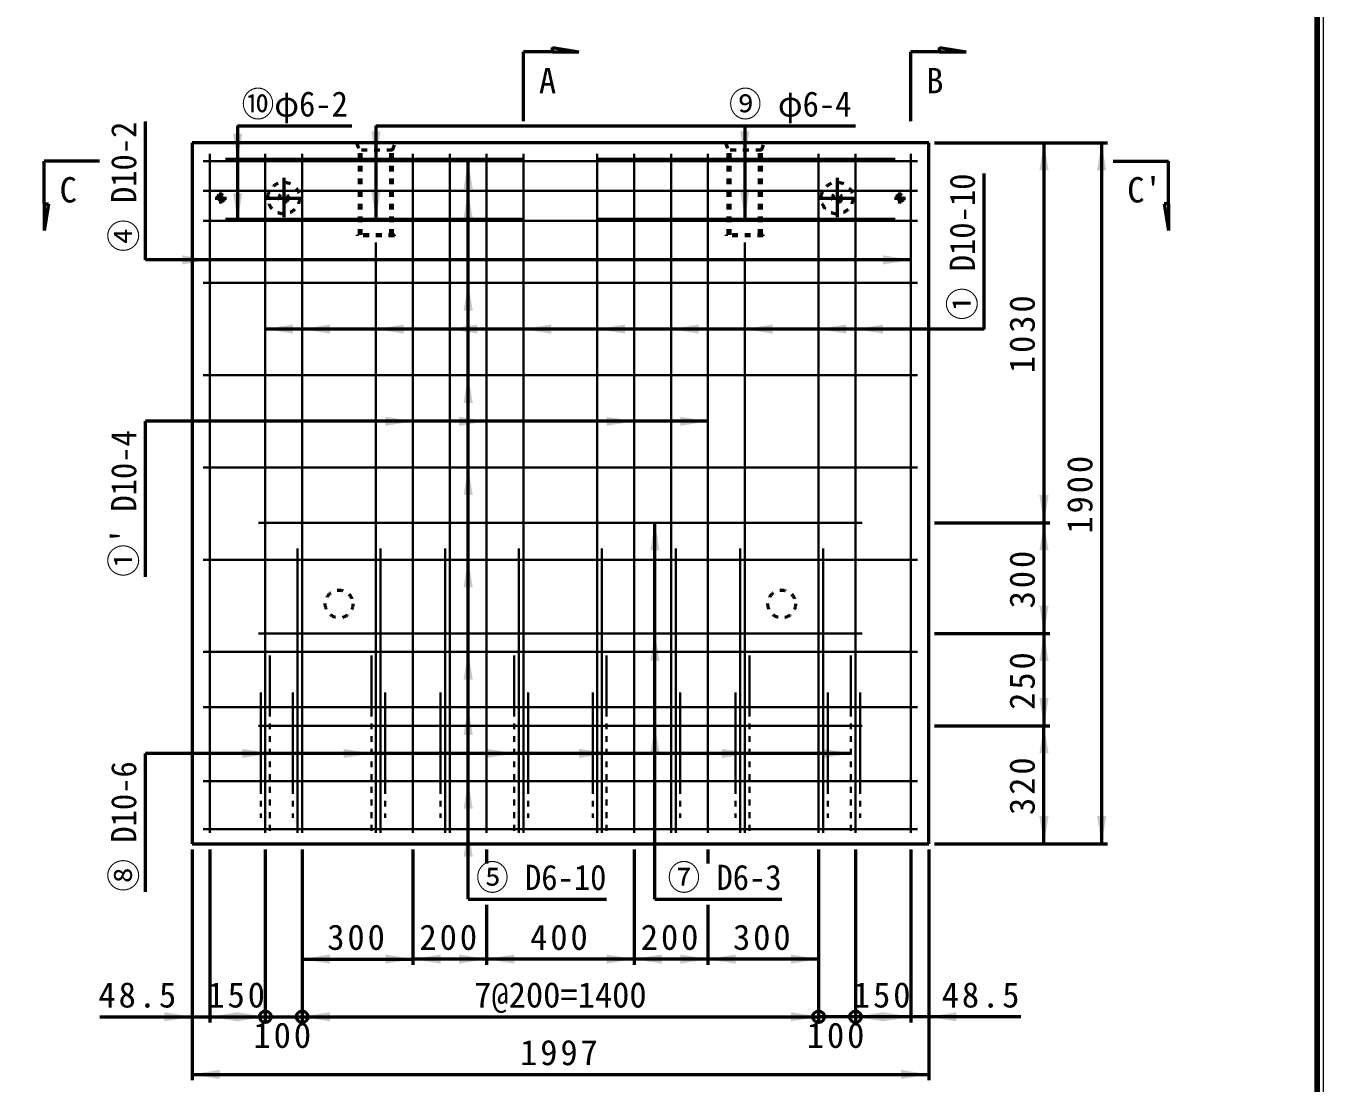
# Model space of a CAD drawing. Units: millimetres, scale not verified. Extents: x 100 to 4105, y 100 to 2870.
# Drawn here: x 2980 to 4105, y 706 to 1623 of the extents above; entities that cross this region are included whole.
import ezdxf
from ezdxf.enums import TextEntityAlignment as Align

# ---------------------------------------------------------------- set-up
doc = ezdxf.new("R2010")
doc.units = ezdxf.units.MM
doc.header["$LTSCALE"] = 5
doc.linetypes.add('USER2', pattern=[13.4, 10, -1.2, 1, -1.2])
doc.linetypes.add('USER3', pattern=[2.2, 1, -1.2])
doc.layers.add('V-nasSTD', color=7, linetype='Continuous', lineweight=50)
doc.styles.add('ＭＳ ゴシック', font='')
doc.styles.get('ＭＳ ゴシック').set_extended_font_data('MS Gothic')

msp = doc.modelspace()

# ---------------------------------------------------------------- hatches: boundary and pattern name
at = {"layer": 'V-nasSTD'}
for points in [[(3283.381, 1531.786), (3287.381, 1531.786), (3283.381, 1507.786), (3279.381, 1531.786)], [(3603.381, 1531.786), (3607.381, 1531.786), (3603.381, 1507.786), (3599.381, 1531.786)], [(3163.381, 1529.866), (3167.381, 1529.866), (3163.381, 1505.866), (3159.381, 1529.866)], [(3862.901, 1497.866), (3866.901, 1497.866), (3862.901, 1521.866), (3858.901, 1497.866)], [(3912.901, 1497.866), (3916.901, 1497.866), (3912.901, 1521.866), (3908.901, 1497.866)], [(3363.381, 1481.866), (3367.381, 1481.866), (3363.381, 1505.866), (3359.381, 1481.866)], [(3163.381, 1478.026), (3167.381, 1478.026), (3163.381, 1454.026), (3159.381, 1478.026)], [(3283.381, 1479.946), (3287.381, 1479.946), (3283.381, 1455.946), (3279.381, 1479.946)], [(3363.381, 1456.266), (3367.381, 1456.266), (3363.381, 1480.266), (3359.381, 1456.266)], [(3603.381, 1479.946), (3607.381, 1479.946), (3603.381, 1455.946), (3599.381, 1479.946)], [(3115.381, 1420.266), (3115.381, 1416.266), (3139.381, 1420.266), (3115.381, 1424.266)], [(3723.381, 1420.266), (3723.381, 1416.266), (3747.381, 1420.266), (3723.381, 1424.266)], [(3363.381, 1376.266), (3367.381, 1376.266), (3363.381, 1400.266), (3359.381, 1376.266)], [(3211.381, 1360.266), (3211.381, 1356.266), (3187.381, 1360.266), (3211.381, 1364.266)], [(3243.381, 1360.266), (3243.381, 1356.266), (3219.381, 1360.266), (3243.381, 1364.266)], [(3307.381, 1360.266), (3307.381, 1356.266), (3283.381, 1360.266), (3307.381, 1364.266)], [(3371.381, 1360.266), (3371.381, 1356.266), (3347.381, 1360.266), (3371.381, 1364.266)], [(3435.381, 1360.266), (3435.381, 1356.266), (3411.381, 1360.266), (3435.381, 1364.266)], [(3499.381, 1360.266), (3499.381, 1356.266), (3475.381, 1360.266), (3499.381, 1364.266)], [(3563.381, 1360.266), (3563.381, 1356.266), (3539.381, 1360.266), (3563.381, 1364.266)], [(3627.381, 1360.266), (3627.381, 1356.266), (3603.381, 1360.266), (3627.381, 1364.266)], [(3691.381, 1360.266), (3691.381, 1356.266), (3667.381, 1360.266), (3691.381, 1364.266)], [(3723.381, 1360.266), (3723.381, 1356.266), (3699.381, 1360.266), (3723.381, 1364.266)], [(3363.381, 1296.266), (3367.381, 1296.266), (3363.381, 1320.266), (3359.381, 1296.266)], [(3291.381, 1280.266), (3291.381, 1276.266), (3315.381, 1280.266), (3291.381, 1284.266)], [(3355.381, 1280.266), (3355.381, 1276.266), (3379.381, 1280.266), (3355.381, 1284.266)], [(3483.381, 1280.266), (3483.381, 1276.266), (3507.381, 1280.266), (3483.381, 1284.266)], [(3547.381, 1280.266), (3547.381, 1276.266), (3571.381, 1280.266), (3547.381, 1284.266)], [(3363.381, 1216.266), (3367.381, 1216.266), (3363.381, 1240.266), (3359.381, 1216.266)], [(3862.901, 1216.266), (3866.901, 1216.266), (3862.901, 1192.266), (3858.901, 1216.266)], [(3525.381, 1168.266), (3529.381, 1168.266), (3525.381, 1192.266), (3521.381, 1168.266)], [(3862.901, 1168.266), (3866.901, 1168.266), (3862.901, 1192.266), (3858.901, 1168.266)], [(3363.381, 1136.266), (3367.381, 1136.266), (3363.381, 1160.266), (3359.381, 1136.266)], [(3862.901, 1120.266), (3866.901, 1120.266), (3862.901, 1096.266), (3858.901, 1120.266)], [(3525.381, 1072.266), (3529.381, 1072.266), (3525.381, 1096.266), (3521.381, 1072.266)], [(3862.901, 1072.266), (3866.901, 1072.266), (3862.901, 1096.266), (3858.901, 1072.266)], [(3363.381, 1056.266), (3367.381, 1056.266), (3363.381, 1080.266), (3359.381, 1056.266)], [(3862.901, 1040.266), (3866.901, 1040.266), (3862.901, 1016.266), (3858.901, 1040.266)], [(3363.381, 1008.266), (3367.381, 1008.266), (3363.381, 1032.266), (3359.381, 1008.266)], [(3525.381, 992.266), (3529.381, 992.266), (3525.381, 1016.266), (3521.381, 992.266)], [(3862.901, 992.266), (3866.901, 992.266), (3862.901, 1016.266), (3858.901, 992.266)], [(3167.381, 992.266), (3167.381, 988.266), (3191.381, 992.266), (3167.381, 996.266)], [(3255.381, 992.266), (3255.381, 988.266), (3279.381, 992.266), (3255.381, 996.266)], [(3379.381, 992.266), (3379.381, 988.266), (3403.381, 992.266), (3379.381, 996.266)], [(3459.381, 992.266), (3459.381, 988.266), (3483.381, 992.266), (3459.381, 996.266)], [(3583.381, 992.266), (3583.381, 988.266), (3607.381, 992.266), (3583.381, 996.266)], [(3671.381, 992.266), (3671.381, 988.266), (3695.381, 992.266), (3671.381, 996.266)], [(3363.381, 944.266), (3367.381, 944.266), (3363.381, 968.266), (3359.381, 944.266)], [(3862.901, 937.866), (3866.901, 937.866), (3862.901, 913.866), (3858.901, 937.866)], [(3912.901, 937.866), (3916.901, 937.866), (3912.901, 913.866), (3908.901, 937.866)], [(3363.381, 902.666), (3367.381, 902.666), (3363.381, 926.666), (3359.381, 902.666)], [(3243.381, 813.866), (3243.381, 809.866), (3219.381, 813.866), (3243.381, 817.866)], [(3291.381, 813.866), (3291.381, 809.866), (3315.381, 813.866), (3291.381, 817.866)], [(3339.381, 813.866), (3339.381, 809.866), (3315.381, 813.866), (3339.381, 817.866)], [(3355.381, 813.866), (3355.381, 809.866), (3379.381, 813.866), (3355.381, 817.866)], [(3403.381, 813.866), (3403.381, 809.866), (3379.381, 813.866), (3403.381, 817.866)], [(3483.381, 813.866), (3483.381, 809.866), (3507.381, 813.866), (3483.381, 817.866)], [(3531.381, 813.866), (3531.381, 809.866), (3507.381, 813.866), (3531.381, 817.866)], [(3547.381, 813.866), (3547.381, 809.866), (3571.381, 813.866), (3547.381, 817.866)], [(3595.381, 813.866), (3595.381, 809.866), (3571.381, 813.866), (3595.381, 817.866)], [(3643.381, 813.866), (3643.381, 809.866), (3667.381, 813.866), (3643.381, 817.866)], [(3099.861, 763.866), (3099.861, 759.866), (3123.861, 763.866), (3099.861, 767.866)], [(3163.381, 763.866), (3163.381, 759.866), (3139.381, 763.866), (3163.381, 767.866)], [(3163.381, 763.866), (3163.381, 759.866), (3187.381, 763.866), (3163.381, 767.866)], [(3243.381, 763.866), (3243.381, 759.866), (3219.381, 763.866), (3243.381, 767.866)], [(3243.381, 763.866), (3243.381, 759.866), (3219.381, 763.866), (3243.381, 767.866)], [(3643.381, 763.866), (3643.381, 759.866), (3667.381, 763.866), (3643.381, 767.866)], [(3723.381, 763.866), (3723.381, 759.866), (3699.381, 763.866), (3723.381, 767.866)], [(3723.381, 763.866), (3723.381, 759.866), (3747.381, 763.866), (3723.381, 767.866)], [(3786.901, 763.866), (3786.901, 759.866), (3762.901, 763.866), (3786.901, 767.866)], [(3147.861, 713.866), (3147.861, 709.866), (3123.861, 713.866), (3147.861, 717.866)], [(3738.901, 713.866), (3738.901, 709.866), (3762.901, 713.866), (3738.901, 717.866)]]:
    msp.add_hatch(color=256, dxfattribs=at).paths.add_polyline_path(points)

# ---------------------------------------------------------------- linework, layer by layer
at = {"layer": 'V-nasSTD', "lineweight": 100}
msp.add_line((4100, 105), (4100, 2865), dxfattribs=at)
at = {"layer": 'V-nasSTD'}
for p, q in [((3411.381, 1540.586), (3411.381, 1600.586)), ((3436.381, 1600.586), (3411.381, 1600.586)), ((3436.381, 1600.586), (3436.381, 1604.426)), ((3436.381, 1604.426), (3459.421, 1600.586)), ((3436.381, 1600.586), (3459.421, 1600.586)), ((3747.381, 1540.586), (3747.381, 1600.586)), ((3772.381, 1600.586), (3747.381, 1600.586)), ((3772.381, 1600.586), (3772.381, 1604.426)), ((3772.381, 1604.426), (3795.421, 1600.586)), ((3772.381, 1600.586), (3795.421, 1600.586)), ((3083.381, 1420.266), (3083.381, 1540.266)), ((3163.381, 1536.586), (3163.381, 1454.026)), ((3163.381, 1536.586), (3262.493, 1536.586)), ((3283.381, 1536.586), (3283.381, 1455.946)), ((3283.381, 1536.586), (3699.381, 1536.586)), ((3603.381, 1536.586), (3603.381, 1455.946)), ((3123.861, 1521.866), (3123.861, 913.866)), ((3762.901, 1521.866), (3123.861, 1521.866)), ((3762.901, 913.866), (3762.901, 1521.866)), ((3767.901, 1521.866), (3917.901, 1521.866)), ((3862.901, 1521.866), (3862.901, 1192.266)), ((3912.901, 1521.866), (3912.901, 913.866)), ((2995.533, 1468.906), (2995.533, 1505.866)), ((3043.573, 1505.866), (2995.533, 1505.866)), ((3363.381, 865.866), (3363.381, 1505.866)), ((3922.901, 1505.866), (3970.941, 1505.866)), ((3970.941, 1468.906), (3970.941, 1505.866)), ((3810.901, 1360.266), (3810.901, 1495.266)), ((2995.533, 1468.906), (2999.373, 1468.906)), ((2999.373, 1468.906), (2995.533, 1445.866)), ((2995.533, 1468.906), (2995.533, 1445.866)), ((3970.941, 1468.906), (3967.101, 1468.906)), ((3967.101, 1468.906), (3970.941, 1445.866)), ((3970.941, 1468.906), (3970.941, 1445.866)), ((3747.381, 1420.266), (3083.381, 1420.266)), ((3810.901, 1360.266), (3187.381, 1360.266)), ((3083.381, 1145.266), (3083.381, 1280.266)), ((3571.381, 1280.266), (3083.381, 1280.266)), ((3525.381, 865.866), (3525.381, 1192.266)), ((3767.901, 1192.266), (3867.901, 1192.266)), ((3862.901, 1192.266), (3862.901, 1096.266)), ((3767.901, 1096.266), (3867.901, 1096.266)), ((3862.901, 1096.266), (3862.901, 1016.266)), ((3767.901, 1016.266), (3867.901, 1016.266)), ((3862.901, 913.866), (3862.901, 1016.266)), ((3083.381, 872.266), (3083.381, 992.266)), ((3695.381, 992.266), (3083.381, 992.266)), ((3123.861, 913.866), (3762.901, 913.866)), ((3767.901, 913.866), (3917.901, 913.866)), ((3123.861, 908.866), (3123.861, 708.866)), ((3139.381, 908.866), (3139.381, 758.866)), ((3187.381, 908.866), (3187.381, 758.866)), ((3219.381, 908.866), (3219.381, 758.866)), ((3315.381, 908.866), (3315.381, 808.866)), ((3379.381, 908.866), (3379.381, 896.866)), ((3507.381, 908.866), (3507.381, 808.866)), ((3571.381, 908.866), (3571.381, 896.866)), ((3667.381, 908.866), (3667.381, 758.866)), ((3699.381, 908.866), (3699.381, 758.866)), ((3747.381, 908.866), (3747.381, 758.866)), ((3762.901, 908.866), (3762.901, 708.866)), ((3363.381, 865.866), (3483.381, 865.866)), ((3379.381, 860.866), (3379.381, 808.866)), ((3525.381, 865.866), (3635.381, 865.866)), ((3571.381, 860.866), (3571.381, 808.866)), ((3219.381, 813.866), (3315.381, 813.866)), ((3379.381, 813.866), (3315.381, 813.866)), ((3507.381, 813.866), (3379.381, 813.866)), ((3571.381, 813.866), (3507.381, 813.866)), ((3667.381, 813.866), (3571.381, 813.866)), ((3043.861, 763.866), (3123.861, 763.866)), ((3123.861, 763.866), (3139.381, 763.866)), ((3139.381, 763.866), (3187.381, 763.866)), ((3187.381, 763.866), (3219.381, 763.866)), ((3219.381, 763.866), (3667.381, 763.866)), ((3699.381, 763.866), (3667.381, 763.866)), ((3747.381, 763.866), (3699.381, 763.866)), ((3762.901, 763.866), (3747.381, 763.866)), ((3842.901, 763.866), (3762.901, 763.866)), ((3123.861, 713.866), (3762.901, 713.866))]:
    msp.add_line(p, q, dxfattribs=at)
at = {"layer": 'V-nasSTD', "linetype": 'USER3'}
for p, q in [((3266.581, 1521.866), (3268.981, 1515.466)), ((3297.781, 1515.466), (3300.181, 1521.866)), ((3586.581, 1521.866), (3588.981, 1515.466)), ((3617.781, 1515.466), (3620.181, 1521.866)), ((3268.981, 1441.866), (3268.981, 1515.466)), ((3297.781, 1515.466), (3268.981, 1515.466)), ((3270.581, 1441.866), (3270.581, 1515.466)), ((3296.181, 1441.866), (3296.181, 1515.466)), ((3297.781, 1441.866), (3297.781, 1515.466)), ((3588.981, 1441.866), (3588.981, 1515.466)), ((3617.781, 1515.466), (3588.981, 1515.466)), ((3590.581, 1441.866), (3590.581, 1515.466)), ((3616.181, 1441.866), (3616.181, 1515.466)), ((3617.781, 1441.866), (3617.781, 1515.466)), ((3299.381, 1441.866), (3267.381, 1441.866)), ((3267.381, 1441.226), (3267.381, 1441.866)), ((3299.381, 1441.226), (3267.381, 1441.226)), ((3299.381, 1441.226), (3299.381, 1441.866)), ((3619.381, 1441.866), (3587.381, 1441.866)), ((3587.381, 1441.226), (3587.381, 1441.866)), ((3619.381, 1441.226), (3587.381, 1441.226)), ((3619.381, 1441.226), (3619.381, 1441.866))]:
    msp.add_line(p, q, dxfattribs=at)
at = {"layer": 'V-nasSTD', "lineweight": 35}
for p, q in [((3139.381, 1512.266), (3139.381, 923.466)), ((3187.381, 1512.266), (3187.381, 923.466)), ((3219.381, 1512.266), (3219.381, 923.466)), ((3315.381, 1512.266), (3315.381, 923.466)), ((3347.381, 1512.266), (3347.381, 923.466)), ((3379.381, 1512.266), (3379.381, 923.466)), ((3411.381, 1512.266), (3411.381, 923.466)), ((3475.381, 1512.266), (3475.381, 923.466)), ((3507.381, 1512.266), (3507.381, 923.466)), ((3539.381, 1512.266), (3539.381, 923.466)), ((3571.381, 1512.266), (3571.381, 923.466)), ((3667.381, 1512.266), (3667.381, 923.466)), ((3699.381, 1512.266), (3699.381, 923.466)), ((3747.381, 1512.266), (3747.381, 923.466)), ((3133.461, 1505.866), (3753.301, 1505.866)), ((3152.981, 1507.786), (3411.381, 1507.786)), ((3733.781, 1507.786), (3475.381, 1507.786)), ((3133.461, 1480.266), (3753.301, 1480.266)), ((3133.461, 1454.026), (3753.301, 1454.026)), ((3152.981, 1455.946), (3411.381, 1455.946)), ((3733.781, 1455.946), (3475.381, 1455.946)), ((3283.381, 1435.466), (3283.381, 923.466)), ((3603.381, 1435.466), (3603.381, 923.466)), ((3133.461, 1400.266), (3753.301, 1400.266)), ((3133.461, 1320.266), (3753.301, 1320.266)), ((3133.461, 1240.266), (3753.301, 1240.266)), ((3181.461, 1192.266), (3705.301, 1192.266)), ((3133.461, 1160.266), (3753.301, 1160.266)), ((3215.381, 1169.866), (3215.381, 923.466)), ((3287.381, 1169.866), (3287.381, 923.466)), ((3343.381, 1169.866), (3343.381, 923.466)), ((3407.381, 1169.866), (3407.381, 923.466)), ((3479.381, 1169.866), (3479.381, 923.466)), ((3543.381, 1169.866), (3543.381, 923.466)), ((3599.381, 1169.866), (3599.381, 923.466)), ((3671.381, 1169.866), (3671.381, 923.466)), ((3181.461, 1096.266), (3705.301, 1096.266)), ((3133.461, 1080.266), (3753.301, 1080.266)), ((3191.381, 1077.177), (3191.381, 1029.177)), ((3279.381, 1077.177), (3279.381, 1029.177)), ((3403.381, 1077.177), (3403.381, 1029.177)), ((3483.381, 1077.177), (3483.381, 1029.177)), ((3607.381, 1077.177), (3607.381, 1029.177)), ((3695.381, 1077.177), (3695.381, 1029.177)), ((3183.381, 1044.992), (3183.381, 962.112)), ((3211.381, 1044.992), (3211.381, 962.112)), ((3291.381, 1044.992), (3291.381, 962.112)), ((3339.381, 1044.992), (3339.381, 962.112)), ((3415.381, 1044.992), (3415.381, 962.112)), ((3471.381, 1044.992), (3471.381, 962.112)), ((3547.381, 1044.992), (3547.381, 962.112)), ((3595.381, 1044.992), (3595.381, 962.112)), ((3675.381, 1044.992), (3675.381, 962.112)), ((3703.381, 1044.992), (3703.381, 962.112)), ((3133.461, 1032.266), (3753.301, 1032.266)), ((3181.461, 1016.266), (3705.301, 1016.266)), ((3133.461, 968.266), (3753.301, 968.266)), ((3133.461, 926.666), (3753.301, 926.666))]:
    msp.add_line(p, q, dxfattribs=at)
at = {"layer": 'V-nasSTD', "linetype": 'USER2'}
for p, q in [((3203.381, 1491.306), (3203.381, 1457.386)), ((3683.381, 1491.306), (3683.381, 1457.386)), ((3148.821, 1469.066), (3148.821, 1478.666)), ((3737.941, 1469.066), (3737.941, 1478.666)), ((3144.021, 1473.866), (3153.621, 1473.866)), ((3186.421, 1473.866), (3220.341, 1473.866)), ((3666.421, 1473.866), (3700.341, 1473.866)), ((3733.141, 1473.866), (3742.741, 1473.866))]:
    msp.add_line(p, q, dxfattribs=at)
at = {"layer": 'V-nasSTD', "linetype": 'USER3', "lineweight": 35}
for p, q in [((3191.381, 1029.177), (3191.381, 920.906)), ((3279.381, 1029.177), (3279.381, 920.906)), ((3403.381, 1029.177), (3403.381, 920.906)), ((3483.381, 1029.177), (3483.381, 920.906)), ((3607.381, 1029.177), (3607.381, 920.906)), ((3695.381, 1029.177), (3695.381, 920.906)), ((3183.381, 962.112), (3183.381, 936.266)), ((3211.381, 962.112), (3211.381, 936.266)), ((3291.381, 962.112), (3291.381, 936.266)), ((3339.381, 962.112), (3339.381, 936.266)), ((3415.381, 962.112), (3415.381, 936.266)), ((3471.381, 962.112), (3471.381, 936.266)), ((3547.381, 962.112), (3547.381, 936.266)), ((3595.381, 962.112), (3595.381, 936.266)), ((3675.381, 962.112), (3675.381, 936.266)), ((3703.381, 962.112), (3703.381, 936.266))]:
    msp.add_line(p, q, dxfattribs=at)
at = {"layer": 'V-nasSTD', "lineweight": 13}
msp.add_lwpolyline([(100, 100), (100, 2870), (4105, 2870), (4105, 100)], close=True, dxfattribs=at)
at = {"layer": 'V-nasSTD', "linetype": 'USER3'}
for centre, radius in [((3203.381, 1473.866), 13.76), ((3683.381, 1473.866), 13.76), ((3148.821, 1473.866), 3.04), ((3148.821, 1473.866), 1.92), ((3148.821, 1473.866), 1.6), ((3203.381, 1473.866), 4), ((3683.381, 1473.866), 4), ((3737.941, 1473.866), 3.04), ((3737.941, 1473.866), 1.92), ((3737.941, 1473.866), 1.6), ((3251.381, 1121.866), 12), ((3635.381, 1121.866), 12)]:
    msp.add_circle(centre, radius, dxfattribs=at)
at = {"layer": 'V-nasSTD'}
for centre in [(3187.381, 763.866), (3219.381, 763.866), (3667.381, 763.866), (3699.381, 763.866)]:
    msp.add_circle(centre, 5, dxfattribs=at)

# ---------------------------------------------------------------- texts
at = {"layer": 'V-nasSTD', "style": 'ＭＳ ゴシック'}
for s, p in [('A', (3432.247, 1586.762)), ('B', (3768.247, 1586.762)), ('C', (3016.399, 1492.042)), ("C'", (3950.076, 1492.042)), ('7@200=1400', (3443.381, 793.866))]:
    msp.add_text(s, height=21.99, dxfattribs=at).set_placement(p, align=Align.TOP_CENTER)
at = {"layer": 'V-nasSTD', "style": 'ＭＳ ゴシック', "width": 0.95}
for s, p in [('⑩φ6-2', (3212.937, 1566.394)), ('⑨ φ6-4', (3642.746, 1566.394)), ('⑤ D6-10', (3426.746, 895.674)), ('⑦ D6-3', (3585.825, 895.674))]:
    msp.add_text(s, height=21.85, dxfattribs=at).set_placement(p, align=Align.TOP_CENTER)
for s, p in [('④ D10-2', (3053.573, 1483.631)), ('① D10-10', (3781.093, 1431.551)), ("①' D10-4", (3053.573, 1208.981)), ('⑧ D10-6', (3053.573, 928.901))]:
    msp.add_text(s, height=21.85, rotation=90, dxfattribs=at).set_placement(p, align=Align.TOP_CENTER)
at = {"layer": 'V-nasSTD', "char_height": 21.99, "attachment_point": 2, "rotation": 90, "style": 'ＭＳ ゴシック'}
for s, insert in [('\\T1.17;1030', (3832.901, 1357.066)), ('\\T1.17;1900', (3882.901, 1217.866)), ('\\T1.17;300', (3832.901, 1144.266)), ('\\T1.17;250', (3832.901, 1056.266)), ('\\T1.17;320', (3832.901, 965.066))]:
    msp.add_mtext(s, dxfattribs=dict(at, insert=insert))
at = {"layer": 'V-nasSTD', "char_height": 21.99, "attachment_point": 2, "style": 'ＭＳ ゴシック'}
for s, insert in [('\\T1.17;300', (3267.381, 843.866)), ('\\T1.17;200', (3347.381, 843.866)), ('\\T1.17;400', (3443.381, 843.866)), ('\\T1.17;200', (3539.381, 843.866)), ('\\T1.17;300', (3619.381, 843.866)), ('\\T1.17;48.5', (3077.611, 793.866)), ('\\T1.17;150', (3163.381, 793.866)), ('\\T1.17;150', (3723.381, 793.866)), ('\\T1.17;48.5', (3809.151, 793.866)), ('\\T1.17;100', (3203.381, 758.866)), ('\\T1.17;100', (3683.381, 758.866)), ('\\T1.17;1997', (3443.381, 743.866))]:
    msp.add_mtext(s, dxfattribs=dict(at, insert=insert))

doc.saveas('drawing.dxf')
